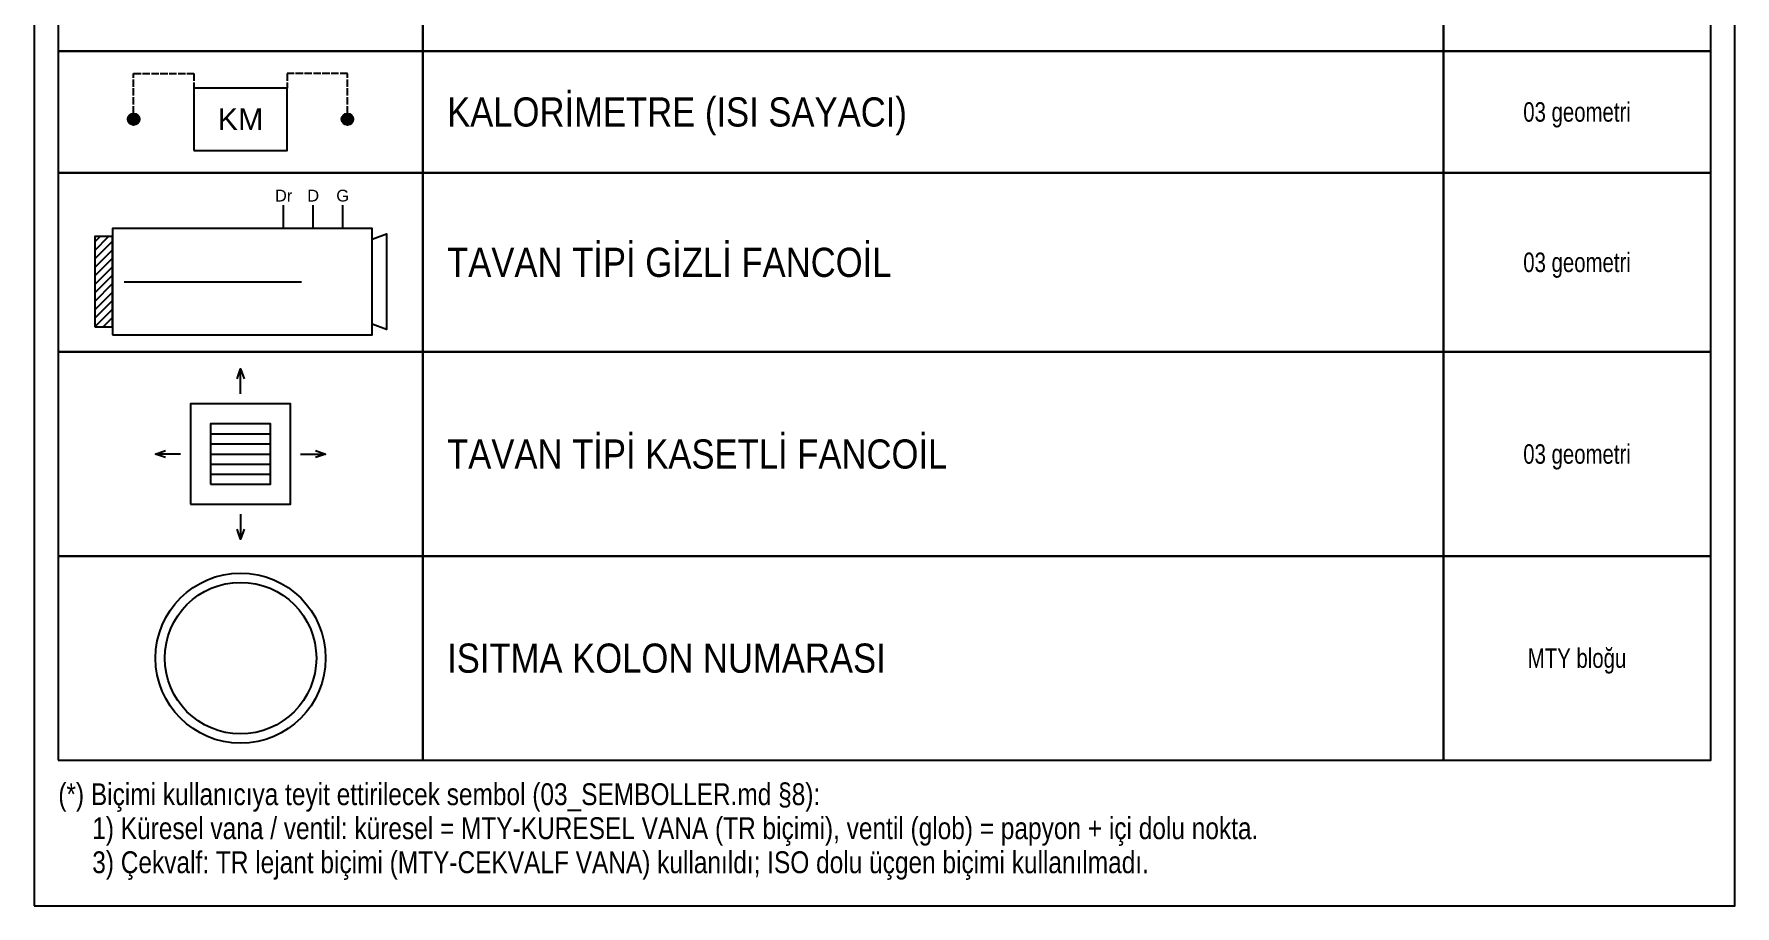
# Model space of a CAD drawing. Header units: centimetres. Extents: x 0 to 3740, y -4063 to 107.
# Drawn here: x 760 to 1460, y -2888 to -2529 of the extents above; entities that cross this region are included whole.
import ezdxf
from ezdxf.enums import TextEntityAlignment as Align

# ---------------------------------------------------------------- set-up
doc = ezdxf.new("R2010")
doc.units = ezdxf.units.CM
doc.linetypes.add('DASHED', pattern=[1.524, 1.27, -0.254])
for name, color, linetype in [('MTY-RADYATÖR', 2, 'CONTINUOUS'), ('ROTAS-ISITMA-SEMBOL', 1, 'Continuous'), ('ROTAS-LEJANT-CERCEVE', 7, 'Continuous'), ('ROTAS-LEJANT-YAZI', 7, 'Continuous')]:
    doc.layers.add(name, color=color, linetype=linetype)
doc.styles.add('MTYCAPLT', font='arial.ttf')
doc.styles.add('ROTAS', font='arial.ttf')

# ---------------------------------------------------------------- blocks, each defined once
blk = doc.blocks.new('ROTAS-KALORIMETRE')
for points in [[(-20.8, 0), (-20.84, 0.31), (-20.96, 0.6), (-21.15, 0.85), (-21.4, 1.04), (-21.69, 1.16), (-22, 1.2), (-22.31, 1.16), (-22.6, 1.04), (-22.85, 0.85), (-23.04, 0.6), (-23.16, 0.31), (-23.2, 0), (-23.16, -0.31), (-23.04, -0.6), (-22.85, -0.85), (-22.6, -1.04), (-22.31, -1.16), (-22, -1.2), (-21.69, -1.16), (-21.4, -1.04), (-21.15, -0.85), (-20.96, -0.6), (-20.84, -0.31)], [(23.2, 0), (23.16, 0.31), (23.04, 0.6), (22.85, 0.85), (22.6, 1.04), (22.31, 1.16), (22, 1.2), (21.69, 1.16), (21.4, 1.04), (21.15, 0.85), (20.96, 0.6), (20.84, 0.31), (20.8, 0), (20.84, -0.31), (20.96, -0.6), (21.15, -0.85), (21.4, -1.04), (21.69, -1.16), (22, -1.2), (22.31, -1.16), (22.6, -1.04), (22.85, -0.85), (23.04, -0.6), (23.16, -0.31)]]:
    blk.add_hatch(color=7).paths.add_polyline_path(points)
at = {"linetype": 'DASHED', "ltscale": 1.2}
for points in [[(-22, 1.2), (-22, 9.4), (-9.6, 9.4), (-9.6, 6.4)], [(22, 1.2), (22, 9.4), (9.6, 9.4), (9.6, 6.4)]]:
    blk.add_lwpolyline(points, dxfattribs=at)
blk.add_lwpolyline([(-9.6, -6.4), (9.6, -6.4), (9.6, 6.4), (-9.6, 6.4)], close=True)
for centre in [(-22, 0), (22, 0)]:
    blk.add_circle(centre, 1.2)
at = {"style": 'ROTAS'}
blk.add_text('KM', height=4.48, dxfattribs=at).set_placement((0, 0), align=Align.MIDDLE_CENTER)
blk.add_attdef('NO', text='', height=6, dxfattribs=at).set_placement((0, 12.4), align=Align.BOTTOM_CENTER)
blk = doc.blocks.new('ROTAS-FANCOIL-GIZLI')
h = blk.add_hatch()
h.set_pattern_fill('ANSI31', scale=0.8)
h.paths.add_polyline_path([(-62.5, -19.125), (-55, -19.125), (-55, 19.125), (-62.5, 19.125)])
for p, q in [((17.5, 22.5), (17.5, 32.5)), ((30, 22.5), (30, 32.5)), ((42.5, 22.5), (42.5, 32.5)), ((-50, 0), (25, 0))]:
    blk.add_line(p, q)
for points in [[(-55, -22.5), (55, -22.5), (55, 22.5), (-55, 22.5)], [(-62.5, -19.125), (-55, -19.125), (-55, 19.125), (-62.5, 19.125)]]:
    blk.add_lwpolyline(points, close=True)
blk.add_lwpolyline([(55, 18), (61, 20.25), (61, -20.25), (55, -18)])
at = {"style": 'ROTAS'}
for s, p in [('Dr', (17.5, 36.5)), ('D', (30, 36.5)), ('G', (42.5, 36.5))]:
    blk.add_text(s, height=5, dxfattribs=at).set_placement(p, align=Align.MIDDLE_CENTER)
blk.add_attdef('NO', text='', height=6, dxfattribs=at).set_placement((0, 42.5), align=Align.BOTTOM_CENTER)
blk = doc.blocks.new('ROTAS-FANCOIL-KASET')
for p, q in [((0, 36), (0, 51)), ((-18, 12), (18, 12)), ((-36, 0), (-51, 0)), ((-18, 6), (18, 6)), ((-18, 0), (18, 0)), ((36, 0), (51, 0)), ((-18, -6), (18, -6)), ((-18, -12), (18, -12)), ((0, -36), (0, -51))]:
    blk.add_line(p, q)
for points in [[(-2.1, 45), (0, 51), (2.1, 45)], [(-45, -2.1), (-51, 0), (-45, 2.1)], [(45, 2.1), (51, 0), (45, -2.1)], [(2.1, -45), (0, -51), (-2.1, -45)]]:
    blk.add_lwpolyline(points)
for points in [[(-30, -30), (30, -30), (30, 30), (-30, 30)], [(-18, -18), (18, -18), (18, 18), (-18, 18)]]:
    blk.add_lwpolyline(points, close=True)
at = {"style": 'ROTAS'}
blk.add_attdef('NO', text='', height=6, dxfattribs=at).set_placement((0, 54), align=Align.BOTTOM_CENTER)
blk = doc.blocks.new('MTY-RADYATOR KOLON NO')
at = {"layer": 'MTY-RADYATÖR', "linetype": 'Continuous', "ltscale": 100}
blk.add_circle((0, 0), 27.5, dxfattribs=at)
at = {"layer": 'MTY-RADYATÖR', "color": 7, "linetype": 'Continuous', "ltscale": 100}
blk.add_circle((0, 0), 24.5, dxfattribs=at)
at = {"layer": 'MTY-RADYATÖR', "color": 0, "linetype": 'Continuous', "ltscale": 100, "style": 'MTYCAPLT'}
blk.add_attdef('KNO', text='', height=15, dxfattribs=at).set_placement((0, 0, 0), align=Align.MIDDLE_CENTER)

msp = doc.modelspace()

# ---------------------------------------------------------------- linework, layer by layer
at = {"layer": 'ROTAS-LEJANT-CERCEVE'}
for points in [[(760, -2887.8), (1460, -2887.8), (1460, -80), (760, -80)], [(770, -2536.04), (920, -2536.04), (920, -2486.04), (770, -2486.04)], [(920, -2536.04), (1340, -2536.04), (1340, -2486.04), (920, -2486.04)], [(1340, -2536.04), (1450, -2536.04), (1450, -2486.04), (1340, -2486.04)], [(770, -2586.04), (920, -2586.04), (920, -2536.04), (770, -2536.04)], [(920, -2586.04), (1340, -2586.04), (1340, -2536.04), (920, -2536.04)], [(1340, -2586.04), (1450, -2586.04), (1450, -2536.04), (1340, -2536.04)], [(770, -2659.8), (920, -2659.8), (920, -2586.04), (770, -2586.04)], [(920, -2659.8), (1340, -2659.8), (1340, -2586.04), (920, -2586.04)], [(1340, -2659.8), (1450, -2659.8), (1450, -2586.04), (1340, -2586.04)], [(770, -2743.8), (920, -2743.8), (920, -2659.8), (770, -2659.8)], [(920, -2743.8), (1340, -2743.8), (1340, -2659.8), (920, -2659.8)], [(1340, -2743.8), (1450, -2743.8), (1450, -2659.8), (1340, -2659.8)], [(770, -2827.8), (920, -2827.8), (920, -2743.8), (770, -2743.8)], [(920, -2827.8), (1340, -2827.8), (1340, -2743.8), (920, -2743.8)], [(1340, -2827.8), (1450, -2827.8), (1450, -2743.8), (1340, -2743.8)]]:
    msp.add_lwpolyline(points, close=True, dxfattribs=at)

# ---------------------------------------------------------------- block references
at = {"layer": 'ROTAS-ISITMA-SEMBOL'}
for name, p, xscale, yscale in [('ROTAS-KALORIMETRE', (845, -2564.04), 2, 2), ('ROTAS-FANCOIL-GIZLI', (845.73, -2630.93), 0.9716599190283398, 0.9716599190283398), ('ROTAS-FANCOIL-KASET', (845, -2701.8), 0.6862745098039216, 0.6862745098039216), ('MTY-RADYATOR KOLON NO', (845, -2785.8), 1.2727272727272718, 1.2727272727272718)]:
    msp.add_blockref(name, p, dxfattribs=dict(at, xscale=xscale, yscale=yscale))

# ---------------------------------------------------------------- texts
at = {"layer": 'ROTAS-LEJANT-YAZI', "style": 'ROTAS'}
for s, height, width, p in [('KALORİMETRE (ISI SAYACI)', 12, 0.85, (930, -2561.04)), ('TAVAN TİPİ GİZLİ FANCOİL', 12, 0.85, (930, -2622.92)), ('TAVAN TİPİ KASETLİ FANCOİL', 12, 0.85, (930, -2701.8)), ('ISITMA KOLON NUMARASI', 12, 0.85, (930, -2785.8)), ('(*) Biçimi kullanıcıya teyit ettirilecek sembol (03_SEMBOLLER.md §8):', 9, 0.8, (770, -2841.8)), ('     1) Küresel vana / ventil: küresel = MTY-KURESEL VANA (TR biçimi), ventil (glob) = papyon + içi dolu nokta.', 9, 0.8, (770, -2855.8)), ('     3) Çekvalf: TR lejant biçimi (MTY-CEKVALF VANA) kullanıldı; ISO dolu üçgen biçimi kullanılmadı.', 9, 0.8, (770, -2869.8))]:
    msp.add_text(s, height=height, dxfattribs=dict(at, width=width)).set_placement(p, align=Align.MIDDLE_LEFT)
at = {"layer": 'ROTAS-LEJANT-YAZI', "style": 'ROTAS', "width": 0.75}
for s, p in [('03 geometri', (1395, -2561.04)), ('03 geometri', (1395, -2622.92)), ('03 geometri', (1395, -2701.8)), ('MTY bloğu', (1395, -2785.8))]:
    msp.add_text(s, height=8, dxfattribs=at).set_placement(p, align=Align.MIDDLE_CENTER)

doc.saveas('drawing.dxf')
